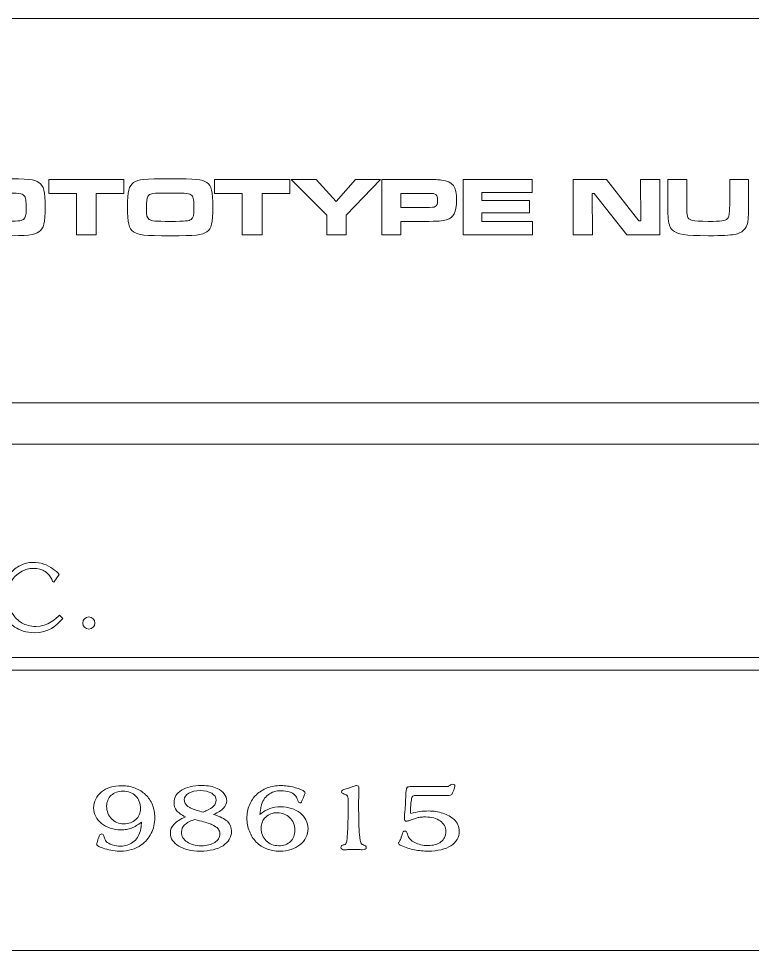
# Model space of a CAD drawing. Header units: inches. Extents: x 1.53 to 7.36, y 2.59 to 4.07.
# Drawn here: x 4.859 to 6.024, y 2.595 to 4.075 of the extents above; entities that cross this region are included whole.
import ezdxf

# ---------------------------------------------------------------- set-up
doc = ezdxf.new("R2010")
doc.units = ezdxf.units.IN
doc.header["$MEASUREMENT"] = 0
doc.layers.add('Outlines & Holes', color=7, linetype='Continuous', lineweight=0)
doc.layers.add('Text', color=7, linetype='Continuous', lineweight=0)

# ---------------------------------------------------------------- blocks, each defined once
blk = doc.blocks.new('Block_0')
at = {"layer": 'Outlines & Holes'}
for points in [[(7.3608, 3.3987), (3.2339, 3.3987), (2.546, 4.0747), (1.5308, 4.0747), (1.5308, 2.5947), (7.3608, 2.5947)], [(7.3608, 3.4647), (7.3608, 4.0747), (2.6544, 4.0747), (3.2752, 3.4647)]]:
    blk.add_lwpolyline(points, close=True, dxfattribs=at)
blk = doc.blocks.new('Block_3')
at = {"layer": 'Text'}
for points, knots in [([(4.8917, 3.8144), (4.8992, 3.8093), (4.9014, 3.8004), (4.9014, 3.7753), (4.9014, 3.75), (4.8992, 3.7411), (4.8917, 3.736), (4.8841, 3.7308), (4.8748, 3.7299), (4.8339, 3.7299), (4.7923, 3.7299), (4.7831, 3.7308), (4.7756, 3.736), (4.7679, 3.7413), (4.7658, 3.75), (4.7658, 3.7758), (4.7658, 3.8003), (4.768, 3.8093), (4.7756, 3.8144), (4.7831, 3.8195), (4.7923, 3.8205), (4.8336, 3.8205), (4.8749, 3.8205), (4.8841, 3.8195), (4.8917, 3.8144)], [0, 0, 0, 0, 1, 1, 1, 2, 2, 2, 3, 3, 3, 4, 4, 4, 5, 5, 5, 6, 6, 6, 7, 7, 7, 8, 8, 8, 8]), ([(5.0265, 3.8191), (5.0265, 3.8191), (5.0265, 3.7967), (5.0265, 3.7967), (5.0265, 3.7967), (4.9826, 3.7967), (4.9826, 3.7967), (4.9826, 3.7967), (4.9826, 3.7312), (4.9826, 3.7312), (4.9826, 3.7312), (4.951, 3.7312), (4.951, 3.7312), (4.951, 3.7312), (4.951, 3.7967), (4.951, 3.7967), (4.951, 3.7967), (4.9071, 3.7967), (4.9071, 3.7967), (4.9071, 3.7967), (4.9071, 3.8191), (4.9071, 3.8191), (4.9071, 3.8191), (5.0265, 3.8191), (5.0265, 3.8191)], [0, 0, 0, 0, 1, 1, 1, 2, 2, 2, 3, 3, 3, 4, 4, 4, 5, 5, 5, 6, 6, 6, 7, 7, 7, 8, 8, 8, 8]), ([(5.158, 3.8144), (5.1656, 3.8093), (5.1678, 3.8004), (5.1678, 3.7753), (5.1678, 3.75), (5.1656, 3.7411), (5.158, 3.736), (5.1505, 3.7308), (5.1411, 3.7299), (5.1003, 3.7299), (5.0587, 3.7299), (5.0495, 3.7308), (5.0419, 3.736), (5.0342, 3.7413), (5.0322, 3.75), (5.0322, 3.7758), (5.0322, 3.8003), (5.0344, 3.8093), (5.0419, 3.8144), (5.0495, 3.8195), (5.0587, 3.8205), (5.1, 3.8205), (5.1413, 3.8205), (5.1505, 3.8195), (5.158, 3.8144)], [0, 0, 0, 0, 1, 1, 1, 2, 2, 2, 3, 3, 3, 4, 4, 4, 5, 5, 5, 6, 6, 6, 7, 7, 7, 8, 8, 8, 8]), ([(5.2896, 3.8191), (5.2896, 3.8191), (5.2896, 3.7967), (5.2896, 3.7967), (5.2896, 3.7967), (5.2457, 3.7967), (5.2457, 3.7967), (5.2457, 3.7967), (5.2457, 3.7312), (5.2457, 3.7312), (5.2457, 3.7312), (5.2141, 3.7312), (5.2141, 3.7312), (5.2141, 3.7312), (5.2141, 3.7967), (5.2141, 3.7967), (5.2141, 3.7967), (5.1702, 3.7967), (5.1702, 3.7967), (5.1702, 3.7967), (5.1702, 3.8191), (5.1702, 3.8191), (5.1702, 3.8191), (5.2896, 3.8191), (5.2896, 3.8191)], [0, 0, 0, 0, 1, 1, 1, 2, 2, 2, 3, 3, 3, 4, 4, 4, 5, 5, 5, 6, 6, 6, 7, 7, 7, 8, 8, 8, 8]), ([(5.3314, 3.8191), (5.3314, 3.8191), (5.3635, 3.784), (5.3635, 3.784), (5.3635, 3.784), (5.3943, 3.8191), (5.3943, 3.8191), (5.3943, 3.8191), (5.4335, 3.8191), (5.4335, 3.8191), (5.4335, 3.8191), (5.3795, 3.7623), (5.3795, 3.7623), (5.3795, 3.7623), (5.3795, 3.7312), (5.3795, 3.7312), (5.3795, 3.7312), (5.3484, 3.7312), (5.3484, 3.7312), (5.3484, 3.7312), (5.3484, 3.7623), (5.3484, 3.7623), (5.3484, 3.7623), (5.2919, 3.8191), (5.2919, 3.8191), (5.2919, 3.8191), (5.3314, 3.8191), (5.3314, 3.8191)], [0, 0, 0, 0, 1, 1, 1, 2, 2, 2, 3, 3, 3, 4, 4, 4, 5, 5, 5, 6, 6, 6, 7, 7, 7, 8, 8, 8, 9, 9, 9, 9]), ([(5.4359, 3.8191), (5.4359, 3.8191), (5.5036, 3.8191), (5.5036, 3.8191), (5.5222, 3.8191), (5.5249, 3.819), (5.5304, 3.8183), (5.549, 3.8158), (5.5544, 3.8087), (5.5544, 3.7862), (5.5544, 3.7667), (5.5504, 3.759), (5.5385, 3.7552), (5.5318, 3.7532), (5.5252, 3.7527), (5.5039, 3.7527), (5.5039, 3.7527), (5.466, 3.7527), (5.466, 3.7527), (5.466, 3.7527), (5.466, 3.7312), (5.466, 3.7312), (5.466, 3.7312), (5.4359, 3.7312), (5.4359, 3.7312), (5.4359, 3.7312), (5.4359, 3.8191), (5.4359, 3.8191)], [0, 0, 0, 0, 1, 1, 1, 2, 2, 2, 3, 3, 3, 4, 4, 4, 5, 5, 5, 6, 6, 6, 7, 7, 7, 8, 8, 8, 9, 9, 9, 9]), ([(5.6744, 3.8191), (5.6744, 3.8191), (5.6744, 3.7984), (5.6744, 3.7984), (5.6744, 3.7984), (5.5948, 3.7984), (5.5948, 3.7984), (5.5948, 3.7984), (5.5948, 3.7857), (5.5948, 3.7857), (5.5948, 3.7857), (5.6704, 3.7857), (5.6704, 3.7857), (5.6704, 3.7857), (5.6704, 3.7663), (5.6704, 3.7663), (5.6704, 3.7663), (5.5948, 3.7663), (5.5948, 3.7663), (5.5948, 3.7663), (5.5948, 3.7523), (5.5948, 3.7523), (5.5948, 3.7523), (5.675, 3.7523), (5.675, 3.7523), (5.675, 3.7523), (5.675, 3.7312), (5.675, 3.7312), (5.675, 3.7312), (5.5652, 3.7312), (5.5652, 3.7312), (5.5652, 3.7312), (5.5652, 3.8191), (5.5652, 3.8191), (5.5652, 3.8191), (5.6744, 3.8191), (5.6744, 3.8191)], [0, 0, 0, 0, 1, 1, 1, 2, 2, 2, 3, 3, 3, 4, 4, 4, 5, 5, 5, 6, 6, 6, 7, 7, 7, 8, 8, 8, 9, 9, 9, 10, 10, 10, 11, 11, 11, 12, 12, 12, 12]), ([(5.7923, 3.8191), (5.7923, 3.8191), (5.8439, 3.7536), (5.8439, 3.7536), (5.8439, 3.7536), (5.8471, 3.7536), (5.8471, 3.7536), (5.8471, 3.7536), (5.8463, 3.8191), (5.8463, 3.8191), (5.8463, 3.8191), (5.877, 3.8191), (5.877, 3.8191), (5.877, 3.8191), (5.877, 3.7312), (5.877, 3.7312), (5.877, 3.7312), (5.8247, 3.7312), (5.8247, 3.7312), (5.8247, 3.7312), (5.7727, 3.7969), (5.7727, 3.7969), (5.7727, 3.7969), (5.7695, 3.7969), (5.7695, 3.7969), (5.7695, 3.7969), (5.7702, 3.7312), (5.7702, 3.7312), (5.7702, 3.7312), (5.7396, 3.7312), (5.7396, 3.7312), (5.7396, 3.7312), (5.7396, 3.8191), (5.7396, 3.8191), (5.7396, 3.8191), (5.7923, 3.8191), (5.7923, 3.8191)], [0, 0, 0, 0, 1, 1, 1, 2, 2, 2, 3, 3, 3, 4, 4, 4, 5, 5, 5, 6, 6, 6, 7, 7, 7, 8, 8, 8, 9, 9, 9, 10, 10, 10, 11, 11, 11, 12, 12, 12, 12]), ([(5.9199, 3.8191), (5.9199, 3.8191), (5.9199, 3.7787), (5.9199, 3.7787), (5.9202, 3.7648), (5.9202, 3.7647), (5.9209, 3.7612), (5.9226, 3.7542), (5.9283, 3.7527), (5.9539, 3.7527), (5.9747, 3.7527), (5.9809, 3.7535), (5.9842, 3.7567), (5.9865, 3.7589), (5.9873, 3.7613), (5.9877, 3.7696), (5.9879, 3.7726), (5.988, 3.7768), (5.988, 3.7787), (5.988, 3.7787), (5.988, 3.8191), (5.988, 3.8191), (5.988, 3.8191), (6.0181, 3.8191), (6.0181, 3.8191), (6.0181, 3.8191), (6.0181, 3.7787), (6.0181, 3.7787), (6.0176, 3.7588), (6.0175, 3.7573), (6.0166, 3.7511), (6.0149, 3.7411), (6.0074, 3.7341), (5.9961, 3.732), (5.9873, 3.7305), (5.9773, 3.7299), (5.9544, 3.7299), (5.9166, 3.7299), (5.9048, 3.7318), (5.8974, 3.7388), (5.8925, 3.7432), (5.8909, 3.7486), (5.8901, 3.7616), (5.89, 3.7644), (5.89, 3.7644), (5.8898, 3.7787), (5.8898, 3.7787), (5.8898, 3.8191), (5.8898, 3.8191), (5.8898, 3.8191), (5.9199, 3.8191), (5.9199, 3.8191)], [0, 0, 0, 0, 1, 1, 1, 2, 2, 2, 3, 3, 3, 4, 4, 4, 5, 5, 5, 6, 6, 6, 7, 7, 7, 8, 8, 8, 9, 9, 9, 10, 10, 10, 11, 11, 11, 12, 12, 12, 13, 13, 13, 14, 14, 14, 15, 15, 15, 16, 16, 16, 17, 17, 17, 17]), ([(4.7982, 3.7921), (4.7965, 3.7891), (4.7959, 3.7841), (4.7959, 3.7729), (4.7959, 3.7619), (4.7968, 3.7584), (4.8003, 3.7559), (4.8043, 3.7531), (4.8091, 3.7527), (4.8339, 3.7527), (4.8581, 3.7527), (4.8629, 3.7532), (4.8669, 3.7559), (4.8703, 3.7583), (4.8714, 3.7621), (4.8714, 3.7728), (4.8714, 3.7858), (4.8705, 3.7908), (4.8678, 3.7937), (4.8644, 3.7973), (4.8612, 3.7977), (4.8336, 3.7977), (4.804, 3.7977), (4.8012, 3.7973), (4.7982, 3.7921)], [0, 0, 0, 0, 1, 1, 1, 2, 2, 2, 3, 3, 3, 4, 4, 4, 5, 5, 5, 6, 6, 6, 7, 7, 7, 8, 8, 8, 8]), ([(5.0646, 3.7921), (5.0628, 3.7891), (5.0622, 3.7841), (5.0622, 3.7729), (5.0622, 3.7619), (5.0631, 3.7584), (5.0667, 3.7559), (5.0707, 3.7531), (5.0754, 3.7527), (5.1003, 3.7527), (5.1244, 3.7527), (5.1293, 3.7532), (5.1333, 3.7559), (5.1367, 3.7583), (5.1377, 3.7621), (5.1377, 3.7728), (5.1377, 3.7858), (5.1368, 3.7908), (5.1342, 3.7937), (5.1308, 3.7973), (5.1275, 3.7977), (5.1, 3.7977), (5.0704, 3.7977), (5.0676, 3.7973), (5.0646, 3.7921)], [0, 0, 0, 0, 1, 1, 1, 2, 2, 2, 3, 3, 3, 4, 4, 4, 5, 5, 5, 6, 6, 6, 7, 7, 7, 8, 8, 8, 8]), ([(5.5036, 3.7747), (5.5175, 3.7749), (5.5181, 3.7749), (5.5206, 3.7762), (5.5234, 3.7778), (5.5243, 3.7801), (5.5243, 3.7862), (5.5243, 3.7925), (5.523, 3.7952), (5.5191, 3.7963), (5.517, 3.797), (5.5167, 3.797), (5.5036, 3.7971), (5.5036, 3.7971), (5.466, 3.7971), (5.466, 3.7971), (5.466, 3.7971), (5.466, 3.7747), (5.466, 3.7747), (5.466, 3.7747), (5.5036, 3.7747), (5.5036, 3.7747)], [0, 0, 0, 0, 1, 1, 1, 2, 2, 2, 3, 3, 3, 4, 4, 4, 5, 5, 5, 6, 6, 6, 7, 7, 7, 7])]:
    blk.add_open_spline(points, degree=3, knots=knots, dxfattribs=at)
blk = doc.blocks.new('Block_2')
at = {"layer": 'Text'}
blk.add_blockref('Block_3', (0, 0), dxfattribs=at)
blk = doc.blocks.new('Block_4')
at = {"layer": 'Text'}
blk.add_circle((4.9708, 3.1147), 0.00965, dxfattribs=at)
blk.add_open_spline([(4.8613, 3.2057), (4.8569, 3.2035), (4.8503, 3.1982), (4.8456, 3.1935), (4.8409, 3.1887), (4.8372, 3.1829), (4.8345, 3.1761), (4.8317, 3.1693), (4.8303, 3.1617), (4.8304, 3.1533), (4.8304, 3.1446), (4.8324, 3.1361), (4.8364, 3.1279), (4.8404, 3.1197), (4.846, 3.1132), (4.8534, 3.1082), (4.8607, 3.1033), (4.8707, 3.0992), (4.8851, 3.0992), (4.9062, 3.0992), (4.9196, 3.11), (4.9294, 3.1217), (4.9294, 3.1217), (4.9243, 3.1273), (4.9243, 3.1273), (4.92, 3.1221), (4.9052, 3.1093), (4.8867, 3.1093), (4.8775, 3.1093), (4.8702, 3.1118), (4.8648, 3.1146), (4.861, 3.1166), (4.855, 3.1218), (4.8515, 3.1266), (4.8479, 3.1314), (4.8454, 3.1364), (4.8439, 3.1417), (4.8423, 3.1469), (4.8415, 3.1518), (4.8415, 3.1564), (4.8415, 3.1633), (4.8425, 3.1695), (4.8446, 3.175), (4.8466, 3.1805), (4.8499, 3.1849), (4.8533, 3.1884), (4.8679, 3.2035), (4.8869, 3.2037), (4.8977, 3.1984), (4.9023, 3.1965), (4.91, 3.1911), (4.9133, 3.1809), (4.9133, 3.1809), (4.9153, 3.1797), (4.9153, 3.1797), (4.9153, 3.1797), (4.9238, 3.192), (4.9238, 3.192), (4.9133, 3.2036), (4.8896, 3.2196), (4.8613, 3.2057)], degree=3, knots=[0, 0, 0, 0, 1, 1, 1, 2, 2, 2, 3, 3, 3, 4, 4, 4, 5, 5, 5, 6, 6, 6, 7, 7, 7, 8, 8, 8, 9, 9, 9, 10, 10, 10, 11, 11, 11, 12, 12, 12, 13, 13, 13, 14, 14, 14, 15, 15, 15, 16, 16, 16, 17, 17, 17, 18, 18, 18, 19, 19, 19, 20, 20, 20, 20], dxfattribs=at)
blk = doc.blocks.new('Block_19')
at = {"layer": 'Text'}
for points, knots in [([(5.1241, 2.8068), (5.1175, 2.81), (5.1129, 2.8133), (5.1101, 2.8168), (5.1073, 2.8203), (5.106, 2.8245), (5.106, 2.8294), (5.106, 2.8377), (5.1099, 2.8443), (5.1179, 2.8492), (5.1258, 2.854), (5.1365, 2.8565), (5.1501, 2.8565), (5.1552, 2.8565), (5.1598, 2.8561), (5.1637, 2.8554), (5.1677, 2.8547), (5.1713, 2.8536), (5.1747, 2.852), (5.1793, 2.8499), (5.1829, 2.847), (5.1856, 2.8435), (5.1883, 2.84), (5.1896, 2.8363), (5.1896, 2.8324), (5.1896, 2.8281), (5.188, 2.8242), (5.1847, 2.8207), (5.1814, 2.8172), (5.1761, 2.8138), (5.1689, 2.8104), (5.1791, 2.8074), (5.1864, 2.8038), (5.1907, 2.7997), (5.1951, 2.7956), (5.1973, 2.7903), (5.1973, 2.7839), (5.1973, 2.7791), (5.1961, 2.7747), (5.1938, 2.7709), (5.1914, 2.7671), (5.1881, 2.7638), (5.1838, 2.761), (5.1795, 2.7582), (5.1743, 2.7561), (5.1682, 2.7546), (5.162, 2.7531), (5.1552, 2.7524), (5.1477, 2.7524), (5.1406, 2.7524), (5.1341, 2.7531), (5.1283, 2.7544), (5.1226, 2.7558), (5.1176, 2.7578), (5.1134, 2.7603), (5.1093, 2.7629), (5.106, 2.7659), (5.1037, 2.7694), (5.1015, 2.7729), (5.1003, 2.7768), (5.1003, 2.7811), (5.1003, 2.7864), (5.1022, 2.7912), (5.1061, 2.7953), (5.1099, 2.7993), (5.1159, 2.8032), (5.1241, 2.8068)], [0, 0, 0, 0, 1, 1, 1, 2, 2, 2, 3, 3, 3, 4, 4, 4, 5, 5, 5, 6, 6, 6, 7, 7, 7, 8, 8, 8, 9, 9, 9, 10, 10, 10, 11, 11, 11, 12, 12, 12, 13, 13, 13, 14, 14, 14, 15, 15, 15, 16, 16, 16, 17, 17, 17, 18, 18, 18, 19, 19, 19, 20, 20, 20, 21, 21, 21, 22, 22, 22, 22]), ([(5.2424, 2.8107), (5.2475, 2.8149), (5.2527, 2.8179), (5.258, 2.8199), (5.2632, 2.8219), (5.2689, 2.8229), (5.2751, 2.8229), (5.2813, 2.8229), (5.2871, 2.822), (5.2924, 2.8202), (5.2978, 2.8185), (5.3024, 2.8161), (5.3063, 2.813), (5.3102, 2.8098), (5.3133, 2.8061), (5.3155, 2.8019), (5.3177, 2.7976), (5.3188, 2.793), (5.3188, 2.7881), (5.3188, 2.783), (5.3177, 2.7782), (5.3154, 2.7739), (5.3131, 2.7695), (5.31, 2.7657), (5.3059, 2.7625), (5.3019, 2.7593), (5.2972, 2.7567), (5.2917, 2.7549), (5.2863, 2.7531), (5.2803, 2.7522), (5.2739, 2.7522), (5.2664, 2.7522), (5.2594, 2.7535), (5.2531, 2.7559), (5.2468, 2.7584), (5.2413, 2.762), (5.2366, 2.7668), (5.2319, 2.7716), (5.2282, 2.7773), (5.2256, 2.7839), (5.223, 2.7906), (5.2217, 2.7974), (5.2217, 2.8045), (5.2217, 2.8122), (5.223, 2.8192), (5.2256, 2.8256), (5.2282, 2.832), (5.232, 2.8375), (5.2368, 2.842), (5.2416, 2.8466), (5.2474, 2.8502), (5.254, 2.8527), (5.2607, 2.8552), (5.268, 2.8565), (5.2761, 2.8565), (5.2793, 2.8565), (5.2827, 2.8562), (5.2862, 2.8557), (5.2897, 2.8552), (5.2931, 2.8546), (5.2964, 2.8538), (5.2997, 2.8529), (5.3027, 2.852), (5.3055, 2.851), (5.3084, 2.8499), (5.3106, 2.8488), (5.3122, 2.8476), (5.3134, 2.8467), (5.314, 2.8457), (5.314, 2.8445), (5.3137, 2.8438), (5.3134, 2.8431), (5.313, 2.8422), (5.3127, 2.8414), (5.3124, 2.8405), (5.312, 2.8393), (5.3116, 2.8382), (5.311, 2.8369), (5.3104, 2.8353), (5.3093, 2.8324), (5.3085, 2.8306), (5.3081, 2.83), (5.3076, 2.8294), (5.3068, 2.8291), (5.3057, 2.8291), (5.3043, 2.8291), (5.3031, 2.8305), (5.3023, 2.8332), (5.3015, 2.8367), (5.3, 2.8394), (5.2979, 2.8414), (5.2959, 2.8436), (5.2929, 2.8453), (5.2889, 2.8465), (5.2849, 2.8477), (5.2807, 2.8483), (5.2763, 2.8483), (5.2678, 2.8483), (5.2608, 2.8461), (5.2553, 2.8419), (5.2498, 2.8376), (5.2461, 2.8314), (5.2443, 2.8232), (5.244, 2.8218), (5.2437, 2.8201), (5.2433, 2.8183), (5.243, 2.8164), (5.2427, 2.8139), (5.2424, 2.8107)], [0, 0, 0, 0, 1, 1, 1, 2, 2, 2, 3, 3, 3, 4, 4, 4, 5, 5, 5, 6, 6, 6, 7, 7, 7, 8, 8, 8, 9, 9, 9, 10, 10, 10, 11, 11, 11, 12, 12, 12, 13, 13, 13, 14, 14, 14, 15, 15, 15, 16, 16, 16, 17, 17, 17, 18, 18, 18, 19, 19, 19, 20, 20, 20, 21, 21, 21, 22, 22, 22, 23, 23, 23, 24, 24, 24, 25, 25, 25, 26, 26, 26, 27, 27, 27, 28, 28, 28, 29, 29, 29, 30, 30, 30, 31, 31, 31, 32, 32, 32, 33, 33, 33, 34, 34, 34, 35, 35, 35, 36, 36, 36, 36]), ([(5.3991, 2.8166), (5.3991, 2.8128), (5.3991, 2.8089), (5.3992, 2.8049), (5.3992, 2.8009), (5.3993, 2.7971), (5.3995, 2.7934), (5.3996, 2.7898), (5.3998, 2.7864), (5.4, 2.7834), (5.4002, 2.7803), (5.4004, 2.7778), (5.4007, 2.7758), (5.4009, 2.7733), (5.4012, 2.7713), (5.4015, 2.7697), (5.4018, 2.7681), (5.4021, 2.7668), (5.4024, 2.7658), (5.4027, 2.7648), (5.4031, 2.7641), (5.4036, 2.7637), (5.4041, 2.7633), (5.4047, 2.7629), (5.4055, 2.7627), (5.4079, 2.7618), (5.4095, 2.7611), (5.4102, 2.7606), (5.4108, 2.76), (5.4112, 2.7591), (5.4112, 2.7576), (5.4112, 2.7556), (5.4091, 2.7545), (5.4049, 2.7545), (5.4046, 2.7545), (5.404, 2.7545), (5.403, 2.7546), (5.402, 2.7547), (5.4009, 2.7547), (5.3997, 2.7549), (5.3983, 2.755), (5.397, 2.755), (5.3957, 2.755), (5.3945, 2.755), (5.3929, 2.755), (5.391, 2.755), (5.3891, 2.755), (5.3869, 2.755), (5.3845, 2.7549), (5.382, 2.7549), (5.3801, 2.7547), (5.3789, 2.7545), (5.3782, 2.7544), (5.3775, 2.7544), (5.3767, 2.7544), (5.3752, 2.7543), (5.3739, 2.7545), (5.3728, 2.7553), (5.3716, 2.756), (5.371, 2.7568), (5.371, 2.7578), (5.371, 2.7592), (5.3714, 2.7602), (5.372, 2.7608), (5.3726, 2.7614), (5.3739, 2.762), (5.3761, 2.7626), (5.3772, 2.7628), (5.378, 2.7632), (5.3786, 2.7639), (5.3792, 2.7647), (5.3797, 2.766), (5.3801, 2.768), (5.3805, 2.7701), (5.3809, 2.773), (5.3811, 2.7767), (5.3814, 2.7805), (5.3817, 2.7856), (5.3819, 2.7919), (5.3819, 2.7919), (5.3819, 2.7945), (5.3819, 2.7945), (5.3819, 2.7945), (5.3825, 2.8094), (5.3825, 2.8094), (5.3825, 2.8094), (5.3825, 2.8265), (5.3825, 2.8265), (5.3825, 2.8265), (5.3825, 2.8314), (5.3825, 2.8314), (5.3825, 2.8314), (5.3825, 2.8335), (5.3825, 2.8335), (5.3825, 2.8371), (5.3818, 2.8396), (5.3803, 2.8411), (5.3801, 2.8413), (5.3796, 2.8415), (5.3791, 2.8417), (5.3786, 2.8419), (5.377, 2.8426), (5.3743, 2.8437), (5.3727, 2.8441), (5.3719, 2.8452), (5.3719, 2.8468), (5.3719, 2.8479), (5.3724, 2.8487), (5.3734, 2.8493), (5.3744, 2.8499), (5.3763, 2.8507), (5.3791, 2.8515), (5.3818, 2.8522), (5.3841, 2.8528), (5.386, 2.8534), (5.3878, 2.854), (5.3894, 2.8546), (5.3906, 2.8552), (5.3927, 2.856), (5.3945, 2.8565), (5.3958, 2.8565), (5.3983, 2.8565), (5.3995, 2.8552), (5.3995, 2.8527), (5.3995, 2.8527), (5.3991, 2.8166), (5.3991, 2.8166)], [0, 0, 0, 0, 1, 1, 1, 2, 2, 2, 3, 3, 3, 4, 4, 4, 5, 5, 5, 6, 6, 6, 7, 7, 7, 8, 8, 8, 9, 9, 9, 10, 10, 10, 11, 11, 11, 12, 12, 12, 13, 13, 13, 14, 14, 14, 15, 15, 15, 16, 16, 16, 17, 17, 17, 18, 18, 18, 19, 19, 19, 20, 20, 20, 21, 21, 21, 22, 22, 22, 23, 23, 23, 24, 24, 24, 25, 25, 25, 26, 26, 26, 27, 27, 27, 28, 28, 28, 29, 29, 29, 30, 30, 30, 31, 31, 31, 32, 32, 32, 33, 33, 33, 34, 34, 34, 35, 35, 35, 36, 36, 36, 37, 37, 37, 38, 38, 38, 39, 39, 39, 40, 40, 40, 41, 41, 41, 42, 42, 42, 42]), ([(5.49, 2.8406), (5.4868, 2.8406), (5.4849, 2.84), (5.4843, 2.8389), (5.4839, 2.8383), (5.4836, 2.8372), (5.4832, 2.8357), (5.4829, 2.8343), (5.4826, 2.8325), (5.4823, 2.8305), (5.4821, 2.8285), (5.4818, 2.8263), (5.4817, 2.8238), (5.4816, 2.8214), (5.4815, 2.819), (5.4815, 2.8166), (5.4815, 2.8161), (5.4815, 2.8155), (5.4815, 2.8148), (5.4815, 2.8142), (5.4816, 2.8133), (5.4817, 2.812), (5.487, 2.8135), (5.4918, 2.8145), (5.4963, 2.8152), (5.5008, 2.8158), (5.5054, 2.8161), (5.5101, 2.8161), (5.5179, 2.8161), (5.5255, 2.8149), (5.5327, 2.8125), (5.54, 2.8101), (5.5458, 2.8069), (5.5503, 2.8029), (5.5559, 2.7976), (5.5587, 2.7913), (5.5587, 2.784), (5.5587, 2.7792), (5.5576, 2.7748), (5.5553, 2.7709), (5.553, 2.767), (5.5498, 2.7636), (5.5455, 2.7609), (5.5413, 2.7582), (5.5361, 2.7561), (5.5301, 2.7546), (5.5241, 2.7531), (5.5173, 2.7524), (5.5097, 2.7524), (5.5021, 2.7524), (5.4948, 2.7531), (5.4878, 2.7545), (5.4808, 2.7559), (5.4738, 2.7581), (5.4668, 2.7611), (5.4638, 2.7623), (5.4624, 2.7635), (5.4624, 2.7648), (5.4624, 2.7653), (5.4625, 2.7657), (5.4627, 2.7661), (5.4629, 2.7665), (5.4633, 2.7672), (5.464, 2.7683), (5.4649, 2.7697), (5.4657, 2.7715), (5.4664, 2.7737), (5.4667, 2.7746), (5.4668, 2.775), (5.4669, 2.775), (5.467, 2.775), (5.4671, 2.7755), (5.4674, 2.7765), (5.4685, 2.7799), (5.4692, 2.782), (5.4697, 2.7829), (5.4702, 2.7838), (5.471, 2.7842), (5.472, 2.7842), (5.4733, 2.7842), (5.4742, 2.7837), (5.475, 2.7828), (5.4757, 2.7819), (5.4764, 2.7801), (5.4771, 2.7776), (5.4778, 2.7752), (5.4791, 2.773), (5.481, 2.7711), (5.483, 2.7691), (5.4853, 2.7674), (5.4882, 2.7659), (5.491, 2.7644), (5.4941, 2.7633), (5.4976, 2.7625), (5.5011, 2.7617), (5.5048, 2.7612), (5.5087, 2.7612), (5.5176, 2.7612), (5.5246, 2.7632), (5.5297, 2.7672), (5.5348, 2.7712), (5.5374, 2.7766), (5.5374, 2.7835), (5.5374, 2.7905), (5.5344, 2.7961), (5.5286, 2.8003), (5.5227, 2.8045), (5.515, 2.8066), (5.5053, 2.8066), (5.5029, 2.8066), (5.5007, 2.8066), (5.4989, 2.8064), (5.497, 2.8062), (5.4951, 2.806), (5.4933, 2.8056), (5.4915, 2.8052), (5.4895, 2.8046), (5.4875, 2.8039), (5.4854, 2.8032), (5.483, 2.8023), (5.4803, 2.8012), (5.4779, 2.8004), (5.4761, 2.7999), (5.4749, 2.7999), (5.4728, 2.7999), (5.4718, 2.8014), (5.4718, 2.8043), (5.4718, 2.805), (5.4718, 2.8057), (5.4718, 2.8064), (5.4718, 2.8071), (5.4719, 2.8081), (5.4719, 2.8093), (5.472, 2.8106), (5.4721, 2.8123), (5.4723, 2.8143), (5.4725, 2.8164), (5.4728, 2.8193), (5.473, 2.8229), (5.4732, 2.8242), (5.4733, 2.8252), (5.4734, 2.8259), (5.4734, 2.8266), (5.4735, 2.8273), (5.4735, 2.828), (5.4735, 2.8287), (5.4735, 2.8296), (5.4736, 2.8305), (5.4736, 2.8314), (5.4737, 2.8326), (5.4737, 2.8342), (5.4738, 2.8392), (5.474, 2.8431), (5.4742, 2.8459), (5.4744, 2.8487), (5.4747, 2.8507), (5.4752, 2.852), (5.4756, 2.8534), (5.4763, 2.8541), (5.4773, 2.8544), (5.4782, 2.8547), (5.4795, 2.8548), (5.4811, 2.8548), (5.4811, 2.8548), (5.5359, 2.8548), (5.5359, 2.8548), (5.5372, 2.8548), (5.5381, 2.8548), (5.5389, 2.8548), (5.5396, 2.8548), (5.5403, 2.8549), (5.5409, 2.8551), (5.5415, 2.8552), (5.5421, 2.8555), (5.5426, 2.8559), (5.5431, 2.8563), (5.5439, 2.8568), (5.545, 2.8574), (5.5464, 2.8582), (5.5476, 2.8586), (5.5488, 2.8586), (5.5509, 2.8586), (5.5519, 2.8577), (5.5519, 2.8558), (5.5519, 2.8553), (5.5517, 2.8544), (5.5513, 2.8531), (5.5509, 2.8518), (5.5504, 2.8505), (5.55, 2.8491), (5.5495, 2.8477), (5.5489, 2.8463), (5.5483, 2.8451), (5.5477, 2.8438), (5.5472, 2.8429), (5.5468, 2.8424), (5.5463, 2.8417), (5.5456, 2.8412), (5.5447, 2.841), (5.5438, 2.8407), (5.5424, 2.8406), (5.5404, 2.8406), (5.5404, 2.8406), (5.49, 2.8406), (5.49, 2.8406)], [0, 0, 0, 0, 1, 1, 1, 2, 2, 2, 3, 3, 3, 4, 4, 4, 5, 5, 5, 6, 6, 6, 7, 7, 7, 8, 8, 8, 9, 9, 9, 10, 10, 10, 11, 11, 11, 12, 12, 12, 13, 13, 13, 14, 14, 14, 15, 15, 15, 16, 16, 16, 17, 17, 17, 18, 18, 18, 19, 19, 19, 20, 20, 20, 21, 21, 21, 22, 22, 22, 23, 23, 23, 24, 24, 24, 25, 25, 25, 26, 26, 26, 27, 27, 27, 28, 28, 28, 29, 29, 29, 30, 30, 30, 31, 31, 31, 32, 32, 32, 33, 33, 33, 34, 34, 34, 35, 35, 35, 36, 36, 36, 37, 37, 37, 38, 38, 38, 39, 39, 39, 40, 40, 40, 41, 41, 41, 42, 42, 42, 43, 43, 43, 44, 44, 44, 45, 45, 45, 46, 46, 46, 47, 47, 47, 48, 48, 48, 49, 49, 49, 50, 50, 50, 51, 51, 51, 52, 52, 52, 53, 53, 53, 54, 54, 54, 55, 55, 55, 56, 56, 56, 57, 57, 57, 58, 58, 58, 59, 59, 59, 60, 60, 60, 61, 61, 61, 62, 62, 62, 63, 63, 63, 64, 64, 64, 65, 65, 65, 66, 66, 66, 67, 67, 67, 68, 68, 68, 68]), ([(5.0544, 2.7986), (5.0515, 2.7963), (5.0489, 2.7944), (5.0463, 2.7928), (5.0437, 2.7912), (5.0412, 2.7899), (5.0386, 2.7889), (5.0361, 2.788), (5.0335, 2.7872), (5.0308, 2.7868), (5.0281, 2.7864), (5.0251, 2.7862), (5.0219, 2.7862), (5.0157, 2.7862), (5.01, 2.7871), (5.0047, 2.7889), (4.9994, 2.7907), (4.9948, 2.7931), (4.9909, 2.7962), (4.987, 2.7993), (4.9839, 2.803), (4.9817, 2.8072), (4.9795, 2.8114), (4.9784, 2.816), (4.9784, 2.8209), (4.9784, 2.826), (4.9795, 2.8308), (4.9817, 2.8351), (4.9839, 2.8394), (4.987, 2.8431), (4.991, 2.8463), (4.9949, 2.8495), (4.9997, 2.8519), (5.0052, 2.8537), (5.0107, 2.8554), (5.0167, 2.8563), (5.0231, 2.8563), (5.0308, 2.8563), (5.0378, 2.855), (5.0443, 2.8525), (5.0507, 2.85), (5.0563, 2.8465), (5.0609, 2.842), (5.0656, 2.8376), (5.0691, 2.8322), (5.0717, 2.826), (5.0743, 2.8198), (5.0755, 2.8129), (5.0755, 2.8055), (5.0755, 2.7965), (5.0736, 2.7883), (5.0699, 2.7807), (5.0661, 2.7731), (5.0608, 2.7669), (5.054, 2.7621), (5.0497, 2.759), (5.0446, 2.7566), (5.0388, 2.7548), (5.0331, 2.753), (5.0274, 2.7521), (5.0219, 2.7521), (5.0179, 2.7521), (5.0136, 2.7524), (5.009, 2.7532), (5.0044, 2.754), (5.0002, 2.7549), (4.9964, 2.7561), (4.9926, 2.7572), (4.9894, 2.7585), (4.9869, 2.7598), (4.9844, 2.7611), (4.9832, 2.7623), (4.9832, 2.7635), (4.9832, 2.7638), (4.9834, 2.7645), (4.9838, 2.7658), (4.9842, 2.7671), (4.9846, 2.7686), (4.9851, 2.7701), (4.9856, 2.7716), (4.9861, 2.7731), (4.9865, 2.7744), (4.987, 2.7758), (4.9874, 2.7766), (4.9876, 2.777), (4.988, 2.7777), (4.9886, 2.7784), (4.9894, 2.7789), (4.9901, 2.7794), (4.9908, 2.7796), (4.9915, 2.7796), (4.9929, 2.7796), (4.994, 2.7786), (4.9947, 2.7766), (4.9955, 2.7737), (4.9961, 2.7717), (4.9966, 2.7707), (4.9971, 2.7696), (4.9977, 2.7687), (4.9985, 2.7678), (5.0004, 2.7656), (5.0036, 2.7638), (5.008, 2.7624), (5.0124, 2.761), (5.0169, 2.7603), (5.0215, 2.7603), (5.0288, 2.7603), (5.0352, 2.7624), (5.0408, 2.7666), (5.0463, 2.7708), (5.0502, 2.7764), (5.0523, 2.7834), (5.0529, 2.785), (5.0533, 2.7868), (5.0536, 2.7888), (5.0538, 2.7907), (5.054, 2.7932), (5.0542, 2.7962), (5.0542, 2.7962), (5.0544, 2.7986), (5.0544, 2.7986)], [0, 0, 0, 0, 1, 1, 1, 2, 2, 2, 3, 3, 3, 4, 4, 4, 5, 5, 5, 6, 6, 6, 7, 7, 7, 8, 8, 8, 9, 9, 9, 10, 10, 10, 11, 11, 11, 12, 12, 12, 13, 13, 13, 14, 14, 14, 15, 15, 15, 16, 16, 16, 17, 17, 17, 18, 18, 18, 19, 19, 19, 20, 20, 20, 21, 21, 21, 22, 22, 22, 23, 23, 23, 24, 24, 24, 25, 25, 25, 26, 26, 26, 27, 27, 27, 28, 28, 28, 29, 29, 29, 30, 30, 30, 31, 31, 31, 32, 32, 32, 33, 33, 33, 34, 34, 34, 35, 35, 35, 36, 36, 36, 37, 37, 37, 38, 38, 38, 39, 39, 39, 40, 40, 40, 40]), ([(5.0251, 2.8476), (5.0212, 2.8476), (5.0177, 2.847), (5.0146, 2.8459), (5.0114, 2.8447), (5.0087, 2.8431), (5.0064, 2.8411), (5.0041, 2.839), (5.0023, 2.8365), (5.001, 2.8335), (4.9998, 2.8306), (4.9991, 2.8273), (4.9991, 2.8238), (4.9991, 2.8198), (4.9998, 2.8161), (5.0011, 2.8126), (5.0025, 2.8092), (5.0044, 2.8062), (5.0068, 2.8037), (5.0092, 2.8012), (5.012, 2.7992), (5.0153, 2.7978), (5.0185, 2.7964), (5.022, 2.7957), (5.0259, 2.7957), (5.0298, 2.7957), (5.0334, 2.7963), (5.0367, 2.7975), (5.04, 2.7987), (5.0429, 2.8003), (5.0453, 2.8025), (5.0477, 2.8046), (5.0496, 2.8072), (5.0509, 2.8102), (5.0523, 2.8132), (5.053, 2.8164), (5.053, 2.8199), (5.053, 2.824), (5.0523, 2.8277), (5.0509, 2.8311), (5.0496, 2.8346), (5.0477, 2.8375), (5.0453, 2.8399), (5.0429, 2.8423), (5.0399, 2.8442), (5.0365, 2.8456), (5.0331, 2.8469), (5.0293, 2.8476), (5.0251, 2.8476)], [0, 0, 0, 0, 1, 1, 1, 2, 2, 2, 3, 3, 3, 4, 4, 4, 5, 5, 5, 6, 6, 6, 7, 7, 7, 8, 8, 8, 9, 9, 9, 10, 10, 10, 11, 11, 11, 12, 12, 12, 13, 13, 13, 14, 14, 14, 15, 15, 15, 16, 16, 16, 16]), ([(5.1525, 2.8143), (5.1543, 2.8151), (5.1553, 2.8155), (5.1557, 2.8157), (5.156, 2.8158), (5.1563, 2.8159), (5.1566, 2.8161), (5.1674, 2.8208), (5.1729, 2.8265), (5.1729, 2.8332), (5.1729, 2.8378), (5.1705, 2.8415), (5.1658, 2.8443), (5.1611, 2.8472), (5.155, 2.8486), (5.1475, 2.8486), (5.1402, 2.8486), (5.1342, 2.8472), (5.1295, 2.8444), (5.1247, 2.8416), (5.1223, 2.8381), (5.1223, 2.8338), (5.1223, 2.832), (5.1228, 2.8301), (5.1239, 2.8281), (5.125, 2.8261), (5.1264, 2.8246), (5.1281, 2.8234), (5.1294, 2.8225), (5.1306, 2.8217), (5.1319, 2.8211), (5.1331, 2.8204), (5.1347, 2.8198), (5.1364, 2.8191), (5.1382, 2.8184), (5.1403, 2.8177), (5.1429, 2.817), (5.1454, 2.8162), (5.1486, 2.8153), (5.1525, 2.8143)], [0, 0, 0, 0, 1, 1, 1, 2, 2, 2, 3, 3, 3, 4, 4, 4, 5, 5, 5, 6, 6, 6, 7, 7, 7, 8, 8, 8, 9, 9, 9, 10, 10, 10, 11, 11, 11, 12, 12, 12, 13, 13, 13, 13]), ([(5.2701, 2.8134), (5.2663, 2.8134), (5.2628, 2.8128), (5.2597, 2.8116), (5.2565, 2.8104), (5.2538, 2.8087), (5.2515, 2.8065), (5.2492, 2.8043), (5.2474, 2.8017), (5.2462, 2.7987), (5.2449, 2.7957), (5.2443, 2.7924), (5.2443, 2.7889), (5.2443, 2.7848), (5.245, 2.781), (5.2464, 2.7775), (5.2478, 2.7741), (5.2497, 2.7712), (5.2522, 2.7687), (5.2547, 2.7662), (5.2577, 2.7643), (5.2611, 2.763), (5.2645, 2.7616), (5.2683, 2.7609), (5.2725, 2.7609), (5.2801, 2.7609), (5.2863, 2.7632), (5.2909, 2.7677), (5.2956, 2.7722), (5.2979, 2.7783), (5.2979, 2.7858), (5.2979, 2.7898), (5.2972, 2.7934), (5.2958, 2.7967), (5.2943, 2.8001), (5.2924, 2.803), (5.2899, 2.8054), (5.2874, 2.8079), (5.2845, 2.8098), (5.2811, 2.8112), (5.2778, 2.8126), (5.2741, 2.8134), (5.2701, 2.8134)], [0, 0, 0, 0, 1, 1, 1, 2, 2, 2, 3, 3, 3, 4, 4, 4, 5, 5, 5, 6, 6, 6, 7, 7, 7, 8, 8, 8, 9, 9, 9, 10, 10, 10, 11, 11, 11, 12, 12, 12, 13, 13, 13, 14, 14, 14, 14]), ([(5.1388, 2.8027), (5.1316, 2.8002), (5.1263, 2.7973), (5.1229, 2.7941), (5.1195, 2.7909), (5.1179, 2.7869), (5.1179, 2.7822), (5.1179, 2.7791), (5.1186, 2.7762), (5.1202, 2.7736), (5.1217, 2.7711), (5.1239, 2.7688), (5.1267, 2.7669), (5.1296, 2.765), (5.1329, 2.7635), (5.1367, 2.7625), (5.1405, 2.7614), (5.1448, 2.7609), (5.1495, 2.7609), (5.1537, 2.7609), (5.1576, 2.7614), (5.1612, 2.7623), (5.1648, 2.7632), (5.168, 2.7645), (5.1706, 2.7662), (5.1732, 2.7678), (5.1752, 2.7698), (5.1767, 2.7721), (5.1782, 2.7744), (5.1789, 2.7768), (5.1789, 2.7794), (5.1789, 2.7816), (5.1784, 2.7837), (5.1773, 2.7857), (5.1763, 2.7878), (5.1748, 2.7894), (5.1729, 2.7906), (5.1711, 2.7918), (5.1695, 2.7928), (5.1679, 2.7937), (5.1662, 2.7946), (5.1643, 2.7954), (5.1619, 2.7962), (5.1596, 2.7971), (5.1566, 2.798), (5.1529, 2.7989), (5.1493, 2.7999), (5.1446, 2.8012), (5.1388, 2.8027)], [0, 0, 0, 0, 1, 1, 1, 2, 2, 2, 3, 3, 3, 4, 4, 4, 5, 5, 5, 6, 6, 6, 7, 7, 7, 8, 8, 8, 9, 9, 9, 10, 10, 10, 11, 11, 11, 12, 12, 12, 13, 13, 13, 14, 14, 14, 15, 15, 15, 16, 16, 16, 16])]:
    blk.add_open_spline(points, degree=3, knots=knots, dxfattribs=at)
blk = doc.blocks.new('Block_18')
at = {"layer": 'Text'}
blk.add_blockref('Block_19', (0, 0), dxfattribs=at)

msp = doc.modelspace()

# ---------------------------------------------------------------- linework, layer by layer
at = {"layer": 'Outlines & Holes'}
msp.add_open_spline([(7.0008, 3.0397), (7.0064, 3.0397), (7.0108, 3.0442), (7.0108, 3.0497), (7.0108, 3.0552), (7.0064, 3.0597), (7.0008, 3.0597), (7.0008, 3.0597), (2.7808, 3.0597), (2.7808, 3.0597), (2.7753, 3.0597), (2.7708, 3.0552), (2.7708, 3.0497), (2.7708, 3.0442), (2.7753, 3.0397), (2.7808, 3.0397), (2.7808, 3.0397), (7.0008, 3.0397), (7.0008, 3.0397)], degree=3, knots=[0, 0, 0, 0, 1, 1, 1, 2, 2, 2, 3, 3, 3, 4, 4, 4, 5, 5, 5, 6, 6, 6, 6], dxfattribs=at)

# ---------------------------------------------------------------- block references
msp.add_blockref('Block_0', (0, 0), dxfattribs=at)
at = {"layer": 'Text'}
for name in ['Block_2', 'Block_4', 'Block_18']:
    msp.add_blockref(name, (0, 0), dxfattribs=at)

doc.saveas('drawing.dxf')
